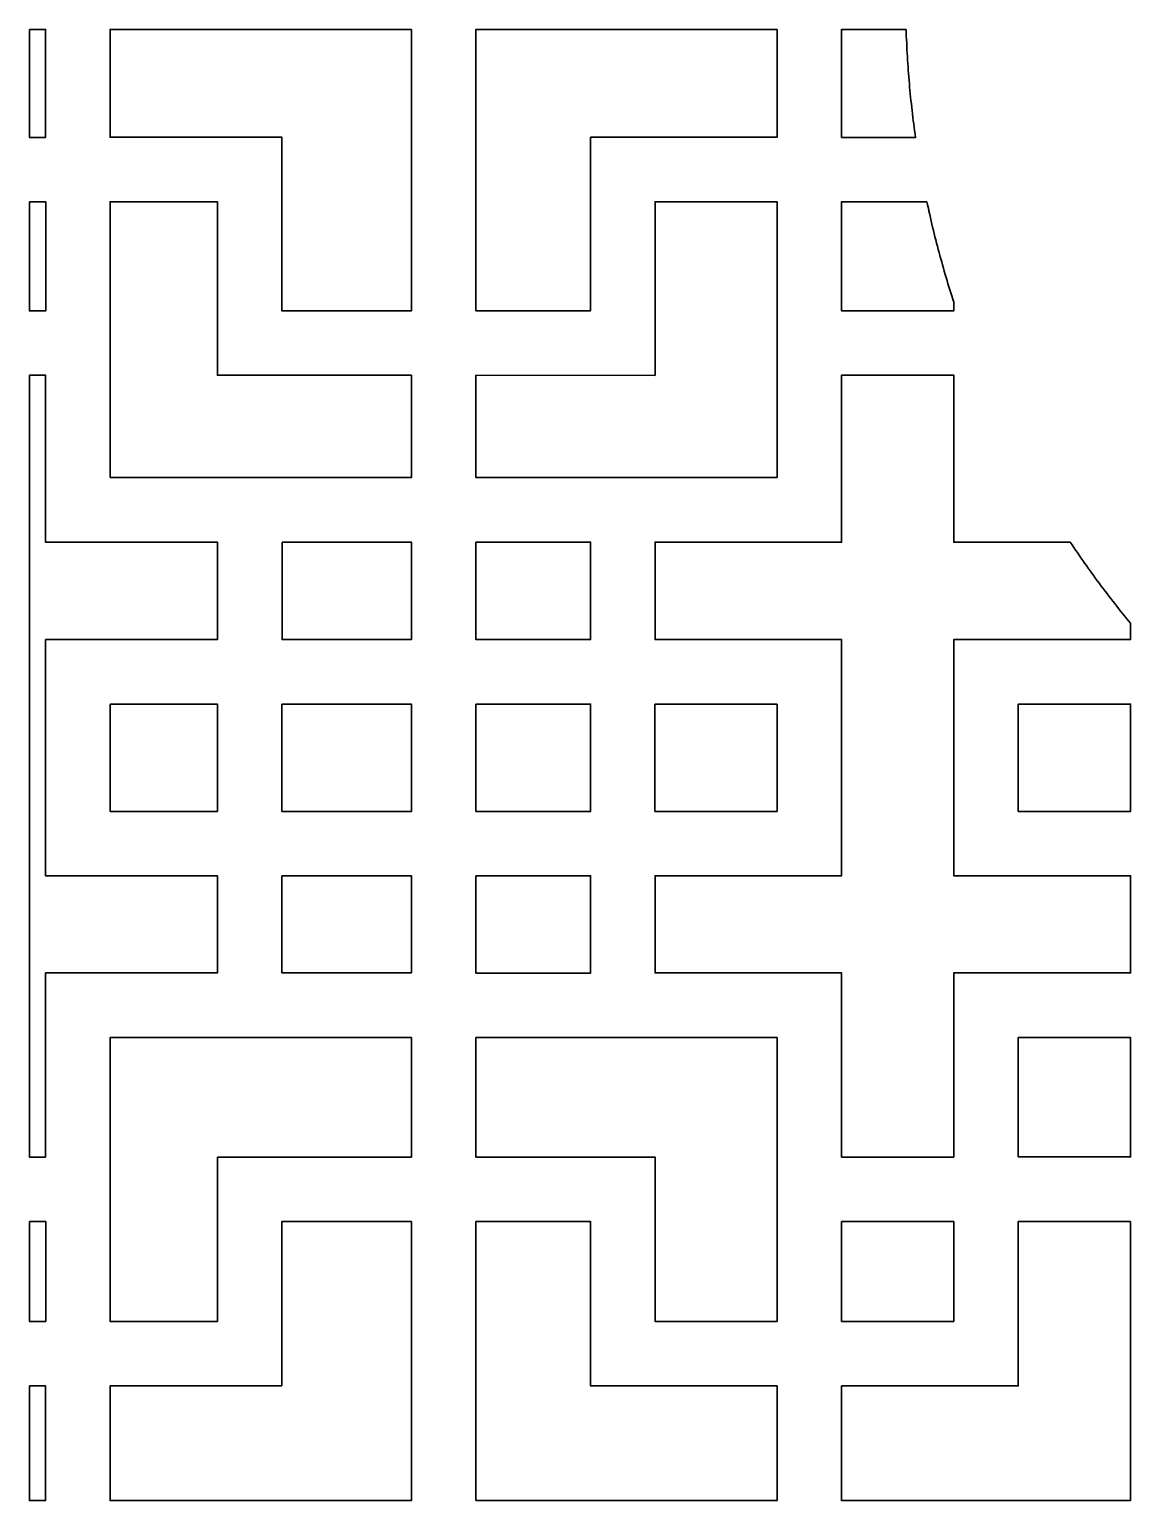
# Model space of a CAD drawing. Header units: centimetres. Extents: x 24 to 482, y -156 to 120.
# Drawn here: x 23.67 to 54.4, y -59.33 to -18.26 of the extents above; entities that cross this region are included whole.
import ezdxf

# ---------------------------------------------------------------- set-up
doc = ezdxf.new("R2010")
doc.units = ezdxf.units.CM
doc.header["$MEASUREMENT"] = 0
doc.layers.add('layer 1', color=7, linetype='Continuous')

msp = doc.modelspace()

# ---------------------------------------------------------------- linework, layer by layer
at = {"layer": 'layer 1', "color": 250, "lineweight": 35}
for points, knots in [([(23.67082, -18.26254), (23.67082, -18.26254), (24.12332, -18.26254), (24.12332, -18.26254), (24.12332, -18.26254), (24.12332, -18.26254), (24.12332, -21.27504), (24.12332, -21.27504), (24.12332, -21.27504), (24.12332, -21.27504), (23.67082, -21.27504), (23.67082, -21.27504), (23.67082, -21.27504), (23.67082, -21.27504), (23.67082, -18.26254), (23.67082, -18.26254)], [0, 0, 0, 0, 0.2, 0.2, 0.2, 0.2, 0.4, 0.4, 0.4, 0.4, 0.6, 0.6, 0.6, 0.6, 1, 1, 1, 1]), ([(34.32832, -18.26254), (34.32832, -18.26254), (25.92332, -18.26254), (25.92332, -18.26254), (25.92332, -18.26254), (25.92332, -18.26254), (25.92332, -21.27254), (25.92332, -21.27254), (25.92332, -21.27254), (25.92332, -21.27254), (30.71582, -21.27254), (30.71582, -21.27254), (30.71582, -21.27254), (30.71582, -21.27254), (30.71582, -26.12004), (30.71582, -26.12004), (30.71582, -26.12004), (30.71582, -26.12004), (34.32832, -26.12004), (34.32832, -26.12004), (34.32832, -26.12004), (34.32832, -26.12004), (34.32832, -18.26254), (34.32832, -18.26254)], [0, 0, 0, 0, 0.14285714, 0.14285714, 0.14285714, 0.14285714, 0.28571429, 0.28571429, 0.28571429, 0.28571429, 0.42857143, 0.42857143, 0.42857143, 0.42857143, 0.57142857, 0.57142857, 0.57142857, 0.57142857, 0.71428571, 0.71428571, 0.71428571, 0.71428571, 1, 1, 1, 1]), ([(44.53331, -18.26254), (44.53331, -18.26254), (44.53331, -21.27254), (44.53331, -21.27254), (44.53331, -21.27254), (44.53331, -21.27254), (39.32832, -21.27254), (39.32832, -21.27254), (39.32832, -21.27254), (39.32832, -21.27254), (39.32832, -26.11754), (39.32832, -26.11754), (39.32832, -26.11754), (39.32832, -26.11754), (36.13081, -26.11754), (36.13081, -26.11754), (36.13081, -26.11754), (36.13081, -26.11754), (36.13081, -18.26254), (36.13081, -18.26254), (36.13081, -18.26254), (36.13081, -18.26254), (44.53331, -18.26254), (44.53331, -18.26254)], [0, 0, 0, 0, 0.14285714, 0.14285714, 0.14285714, 0.14285714, 0.28571429, 0.28571429, 0.28571429, 0.28571429, 0.42857143, 0.42857143, 0.42857143, 0.42857143, 0.57142857, 0.57142857, 0.57142857, 0.57142857, 0.71428571, 0.71428571, 0.71428571, 0.71428571, 1, 1, 1, 1]), ([(48.13581, -18.26254), (48.13581, -18.26254), (46.33582, -18.26254), (46.33582, -18.26254), (46.33582, -18.26254), (46.33582, -18.26254), (46.33582, -21.27504), (46.33582, -21.27504), (46.33582, -21.27504), (46.33582, -21.27504), (48.39832, -21.27504), (48.39832, -21.27504), (48.39832, -21.27504), (48.39832, -21.27504), (48.39832, -21.27504), (48.39832, -21.27504), (48.39832, -21.27504), (48.39832, -21.27504), (48.38582, -21.18254), (48.38582, -21.18254), (48.38582, -21.18254), (48.38582, -21.18254), (48.37082, -21.08754), (48.37082, -21.08754), (48.37082, -21.08754), (48.37082, -21.08754), (48.35832, -20.99504), (48.35832, -20.99504), (48.35832, -20.99504), (48.35832, -20.99504), (48.34832, -20.90254), (48.34832, -20.90254), (48.34832, -20.90254), (48.34832, -20.90254), (48.33582, -20.81004), (48.33582, -20.81004), (48.33582, -20.81004), (48.33582, -20.81004), (48.32331, -20.71754), (48.32331, -20.71754), (48.32331, -20.71754), (48.32331, -20.71754), (48.31331, -20.62254), (48.31331, -20.62254), (48.31331, -20.62254), (48.31331, -20.62254), (48.30082, -20.53004), (48.30082, -20.53004), (48.30082, -20.53004), (48.30082, -20.53004), (48.29082, -20.43754), (48.29082, -20.43754), (48.29082, -20.43754), (48.29082, -20.43754), (48.28082, -20.34254), (48.28082, -20.34254), (48.28082, -20.34254), (48.28082, -20.34254), (48.27082, -20.25004), (48.27082, -20.25004), (48.27082, -20.25004), (48.27082, -20.25004), (48.26082, -20.15504), (48.26082, -20.15504), (48.26082, -20.15504), (48.26082, -20.15504), (48.25082, -20.06254), (48.25082, -20.06254), (48.25082, -20.06254), (48.25082, -20.06254), (48.24332, -19.96754), (48.24332, -19.96754), (48.24332, -19.96754), (48.24332, -19.96754), (48.23332, -19.87254), (48.23332, -19.87254), (48.23332, -19.87254), (48.23332, -19.87254), (48.22582, -19.78004), (48.22582, -19.78004), (48.22582, -19.78004), (48.22582, -19.78004), (48.21832, -19.68504), (48.21832, -19.68504), (48.21832, -19.68504), (48.21832, -19.68504), (48.21082, -19.59004), (48.21082, -19.59004), (48.21082, -19.59004), (48.21082, -19.59004), (48.20332, -19.49754), (48.20332, -19.49754), (48.20332, -19.49754), (48.20332, -19.49754), (48.19581, -19.40254), (48.19581, -19.40254), (48.19581, -19.40254), (48.19581, -19.40254), (48.18832, -19.30754), (48.18832, -19.30754), (48.18832, -19.30754), (48.18832, -19.30754), (48.18082, -19.21254), (48.18082, -19.21254), (48.18082, -19.21254), (48.18082, -19.21254), (48.17581, -19.11754), (48.17581, -19.11754), (48.17581, -19.11754), (48.17581, -19.11754), (48.17082, -19.02254), (48.17082, -19.02254), (48.17082, -19.02254), (48.17082, -19.02254), (48.16332, -18.92754), (48.16332, -18.92754), (48.16332, -18.92754), (48.16332, -18.92754), (48.15832, -18.83254), (48.15832, -18.83254), (48.15832, -18.83254), (48.15832, -18.83254), (48.15332, -18.73754), (48.15332, -18.73754), (48.15332, -18.73754), (48.15332, -18.73754), (48.15082, -18.64254), (48.15082, -18.64254), (48.15082, -18.64254), (48.15082, -18.64254), (48.14581, -18.54754), (48.14581, -18.54754), (48.14581, -18.54754), (48.14581, -18.54754), (48.14082, -18.45254), (48.14082, -18.45254), (48.14082, -18.45254), (48.14082, -18.45254), (48.13832, -18.35754), (48.13832, -18.35754), (48.13832, -18.35754), (48.13832, -18.35754), (48.13581, -18.26254), (48.13581, -18.26254)], [0, 0, 0, 0, 0.02702703, 0.02702703, 0.02702703, 0.02702703, 0.05405405, 0.05405405, 0.05405405, 0.05405405, 0.08108108, 0.08108108, 0.08108108, 0.08108108, 0.10810811, 0.10810811, 0.10810811, 0.10810811, 0.13513514, 0.13513514, 0.13513514, 0.13513514, 0.16216216, 0.16216216, 0.16216216, 0.16216216, 0.18918919, 0.18918919, 0.18918919, 0.18918919, 0.21621622, 0.21621622, 0.21621622, 0.21621622, 0.24324324, 0.24324324, 0.24324324, 0.24324324, 0.27027027, 0.27027027, 0.27027027, 0.27027027, 0.2972973, 0.2972973, 0.2972973, 0.2972973, 0.32432432, 0.32432432, 0.32432432, 0.32432432, 0.35135135, 0.35135135, 0.35135135, 0.35135135, 0.37837838, 0.37837838, 0.37837838, 0.37837838, 0.40540541, 0.40540541, 0.40540541, 0.40540541, 0.43243243, 0.43243243, 0.43243243, 0.43243243, 0.45945946, 0.45945946, 0.45945946, 0.45945946, 0.48648649, 0.48648649, 0.48648649, 0.48648649, 0.51351351, 0.51351351, 0.51351351, 0.51351351, 0.54054054, 0.54054054, 0.54054054, 0.54054054, 0.56756757, 0.56756757, 0.56756757, 0.56756757, 0.59459459, 0.59459459, 0.59459459, 0.59459459, 0.62162162, 0.62162162, 0.62162162, 0.62162162, 0.64864865, 0.64864865, 0.64864865, 0.64864865, 0.67567568, 0.67567568, 0.67567568, 0.67567568, 0.7027027, 0.7027027, 0.7027027, 0.7027027, 0.72972973, 0.72972973, 0.72972973, 0.72972973, 0.75675676, 0.75675676, 0.75675676, 0.75675676, 0.78378378, 0.78378378, 0.78378378, 0.78378378, 0.81081081, 0.81081081, 0.81081081, 0.81081081, 0.83783784, 0.83783784, 0.83783784, 0.83783784, 0.86486486, 0.86486486, 0.86486486, 0.86486486, 0.89189189, 0.89189189, 0.89189189, 0.89189189, 0.91891892, 0.91891892, 0.91891892, 0.91891892, 0.94594595, 0.94594595, 0.94594595, 0.94594595, 1, 1, 1, 1]), ([(23.67082, -23.07504), (23.67082, -23.07504), (24.12582, -23.07504), (24.12582, -23.07504), (24.12582, -23.07504), (24.12582, -23.07504), (24.12582, -26.12004), (24.12582, -26.12004), (24.12582, -26.12004), (24.12582, -26.12004), (23.67082, -26.12004), (23.67082, -26.12004), (23.67082, -26.12004), (23.67082, -26.12004), (23.67082, -23.07504), (23.67082, -23.07504)], [0, 0, 0, 0, 0.2, 0.2, 0.2, 0.2, 0.4, 0.4, 0.4, 0.4, 0.6, 0.6, 0.6, 0.6, 1, 1, 1, 1]), ([(25.92332, -30.77504), (25.92332, -30.77504), (25.92332, -23.07254), (25.92332, -23.07254), (25.92332, -23.07254), (25.92332, -23.07254), (28.91832, -23.07254), (28.91832, -23.07254), (28.91832, -23.07254), (28.91832, -23.07254), (28.91832, -27.91754), (28.91832, -27.91754), (28.91832, -27.91754), (28.91832, -27.91754), (34.32832, -27.91754), (34.32832, -27.91754), (34.32832, -27.91754), (34.32832, -27.91754), (34.32832, -30.77504), (34.32832, -30.77504), (34.32832, -30.77504), (34.32832, -30.77504), (25.92332, -30.77504), (25.92332, -30.77504)], [0, 0, 0, 0, 0.14285714, 0.14285714, 0.14285714, 0.14285714, 0.28571429, 0.28571429, 0.28571429, 0.28571429, 0.42857143, 0.42857143, 0.42857143, 0.42857143, 0.57142857, 0.57142857, 0.57142857, 0.57142857, 0.71428571, 0.71428571, 0.71428571, 0.71428571, 1, 1, 1, 1]), ([(44.53331, -30.77504), (44.53331, -30.77504), (44.53331, -23.07254), (44.53331, -23.07254), (44.53331, -23.07254), (44.53331, -23.07254), (41.13082, -23.07254), (41.13082, -23.07254), (41.13082, -23.07254), (41.13082, -23.07254), (41.13082, -27.92004), (41.13082, -27.92004), (41.13082, -27.92004), (41.13082, -27.92004), (36.12832, -27.91504), (36.12832, -27.91504), (36.12832, -27.91504), (36.12832, -27.91504), (36.12832, -30.77504), (36.12832, -30.77504), (36.12832, -30.77504), (36.12832, -30.77504), (44.53331, -30.77504), (44.53331, -30.77504)], [0, 0, 0, 0, 0.14285714, 0.14285714, 0.14285714, 0.14285714, 0.28571429, 0.28571429, 0.28571429, 0.28571429, 0.42857143, 0.42857143, 0.42857143, 0.42857143, 0.57142857, 0.57142857, 0.57142857, 0.57142857, 0.71428571, 0.71428571, 0.71428571, 0.71428571, 1, 1, 1, 1]), ([(48.71582, -23.07254), (48.71582, -23.07254), (46.33582, -23.07254), (46.33582, -23.07254), (46.33582, -23.07254), (46.33582, -23.07254), (46.33582, -26.12004), (46.33582, -26.12004), (46.33582, -26.12004), (46.33582, -26.12004), (49.46581, -26.12004), (49.46581, -26.12004), (49.46581, -26.12004), (49.46581, -26.12004), (49.46581, -25.87504), (49.46581, -25.87504), (49.46581, -25.87504), (49.46581, -25.87504), (49.46581, -25.87504), (49.46581, -25.87504), (49.46581, -25.87504), (49.46581, -25.87504), (49.43832, -25.79004), (49.43832, -25.79004), (49.43832, -25.79004), (49.43832, -25.79004), (49.41082, -25.70254), (49.41082, -25.70254), (49.41082, -25.70254), (49.41082, -25.70254), (49.38332, -25.61754), (49.38332, -25.61754), (49.38332, -25.61754), (49.38332, -25.61754), (49.35832, -25.53254), (49.35832, -25.53254), (49.35832, -25.53254), (49.35832, -25.53254), (49.33082, -25.44504), (49.33082, -25.44504), (49.33082, -25.44504), (49.33082, -25.44504), (49.30332, -25.36004), (49.30332, -25.36004), (49.30332, -25.36004), (49.30332, -25.36004), (49.27832, -25.27254), (49.27832, -25.27254), (49.27832, -25.27254), (49.27832, -25.27254), (49.25332, -25.18504), (49.25332, -25.18504), (49.25332, -25.18504), (49.25332, -25.18504), (49.22581, -25.10004), (49.22581, -25.10004), (49.22581, -25.10004), (49.22581, -25.10004), (49.20082, -25.01254), (49.20082, -25.01254), (49.20082, -25.01254), (49.20082, -25.01254), (49.17582, -24.92504), (49.17582, -24.92504), (49.17582, -24.92504), (49.17582, -24.92504), (49.15082, -24.83754), (49.15082, -24.83754), (49.15082, -24.83754), (49.15082, -24.83754), (49.12831, -24.75004), (49.12831, -24.75004), (49.12831, -24.75004), (49.12831, -24.75004), (49.10332, -24.66504), (49.10332, -24.66504), (49.10332, -24.66504), (49.10332, -24.66504), (49.07831, -24.57754), (49.07831, -24.57754), (49.07831, -24.57754), (49.07831, -24.57754), (49.05582, -24.49004), (49.05582, -24.49004), (49.05582, -24.49004), (49.05582, -24.49004), (49.03332, -24.40254), (49.03332, -24.40254), (49.03332, -24.40254), (49.03332, -24.40254), (49.00831, -24.31254), (49.00831, -24.31254), (49.00831, -24.31254), (49.00831, -24.31254), (48.98582, -24.22504), (48.98582, -24.22504), (48.98582, -24.22504), (48.98582, -24.22504), (48.96332, -24.13754), (48.96332, -24.13754), (48.96332, -24.13754), (48.96332, -24.13754), (48.94082, -24.05004), (48.94082, -24.05004), (48.94082, -24.05004), (48.94082, -24.05004), (48.92082, -23.96254), (48.92082, -23.96254), (48.92082, -23.96254), (48.92082, -23.96254), (48.89831, -23.87254), (48.89831, -23.87254), (48.89831, -23.87254), (48.89831, -23.87254), (48.87582, -23.78504), (48.87582, -23.78504), (48.87582, -23.78504), (48.87582, -23.78504), (48.85582, -23.69504), (48.85582, -23.69504), (48.85582, -23.69504), (48.85582, -23.69504), (48.83582, -23.60754), (48.83582, -23.60754), (48.83582, -23.60754), (48.83582, -23.60754), (48.81332, -23.52004), (48.81332, -23.52004), (48.81332, -23.52004), (48.81332, -23.52004), (48.79332, -23.43004), (48.79332, -23.43004), (48.79332, -23.43004), (48.79332, -23.43004), (48.77332, -23.34004), (48.77332, -23.34004), (48.77332, -23.34004), (48.77332, -23.34004), (48.75582, -23.25254), (48.75582, -23.25254), (48.75582, -23.25254), (48.75582, -23.25254), (48.73582, -23.16254), (48.73582, -23.16254), (48.73582, -23.16254), (48.73582, -23.16254), (48.71582, -23.07254), (48.71582, -23.07254)], [0, 0, 0, 0, 0.02631579, 0.02631579, 0.02631579, 0.02631579, 0.05263158, 0.05263158, 0.05263158, 0.05263158, 0.07894737, 0.07894737, 0.07894737, 0.07894737, 0.10526316, 0.10526316, 0.10526316, 0.10526316, 0.13157895, 0.13157895, 0.13157895, 0.13157895, 0.15789474, 0.15789474, 0.15789474, 0.15789474, 0.18421053, 0.18421053, 0.18421053, 0.18421053, 0.21052632, 0.21052632, 0.21052632, 0.21052632, 0.23684211, 0.23684211, 0.23684211, 0.23684211, 0.26315789, 0.26315789, 0.26315789, 0.26315789, 0.28947368, 0.28947368, 0.28947368, 0.28947368, 0.31578947, 0.31578947, 0.31578947, 0.31578947, 0.34210526, 0.34210526, 0.34210526, 0.34210526, 0.36842105, 0.36842105, 0.36842105, 0.36842105, 0.39473684, 0.39473684, 0.39473684, 0.39473684, 0.42105263, 0.42105263, 0.42105263, 0.42105263, 0.44736842, 0.44736842, 0.44736842, 0.44736842, 0.47368421, 0.47368421, 0.47368421, 0.47368421, 0.5, 0.5, 0.5, 0.5, 0.52631579, 0.52631579, 0.52631579, 0.52631579, 0.55263158, 0.55263158, 0.55263158, 0.55263158, 0.57894737, 0.57894737, 0.57894737, 0.57894737, 0.60526316, 0.60526316, 0.60526316, 0.60526316, 0.63157895, 0.63157895, 0.63157895, 0.63157895, 0.65789474, 0.65789474, 0.65789474, 0.65789474, 0.68421053, 0.68421053, 0.68421053, 0.68421053, 0.71052632, 0.71052632, 0.71052632, 0.71052632, 0.73684211, 0.73684211, 0.73684211, 0.73684211, 0.76315789, 0.76315789, 0.76315789, 0.76315789, 0.78947368, 0.78947368, 0.78947368, 0.78947368, 0.81578947, 0.81578947, 0.81578947, 0.81578947, 0.84210526, 0.84210526, 0.84210526, 0.84210526, 0.86842105, 0.86842105, 0.86842105, 0.86842105, 0.89473684, 0.89473684, 0.89473684, 0.89473684, 0.92105263, 0.92105263, 0.92105263, 0.92105263, 0.94736842, 0.94736842, 0.94736842, 0.94736842, 1, 1, 1, 1]), ([(23.67082, -27.91504), (23.67082, -27.91504), (24.12332, -27.91504), (24.12332, -27.91504), (24.12332, -27.91504), (24.12332, -27.91504), (24.12332, -32.57754), (24.12332, -32.57754), (24.12332, -32.57754), (24.12332, -32.57754), (28.91832, -32.57754), (28.91832, -32.57754), (28.91832, -32.57754), (28.91832, -32.57754), (28.91832, -35.29754), (28.91832, -35.29754), (28.91832, -35.29754), (28.91832, -35.29754), (24.12332, -35.29754), (24.12332, -35.29754), (24.12332, -35.29754), (24.12332, -35.29754), (24.12332, -41.89254), (24.12332, -41.89254), (24.12332, -41.89254), (24.12332, -41.89254), (28.91832, -41.89004), (28.91832, -41.89004), (28.91832, -41.89004), (28.91832, -41.89004), (28.91832, -44.60254), (28.91832, -44.60254), (28.91832, -44.60254), (28.91832, -44.60254), (24.12332, -44.60254), (24.12332, -44.60254), (24.12332, -44.60254), (24.12332, -44.60254), (24.12332, -49.74004), (24.12332, -49.74004), (24.12332, -49.74004), (24.12332, -49.74004), (23.67082, -49.74004), (23.67082, -49.74004), (23.67082, -49.74004), (23.67082, -49.74004), (23.67082, -27.91504), (23.67082, -27.91504)], [0, 0, 0, 0, 0.07692308, 0.07692308, 0.07692308, 0.07692308, 0.15384615, 0.15384615, 0.15384615, 0.15384615, 0.23076923, 0.23076923, 0.23076923, 0.23076923, 0.30769231, 0.30769231, 0.30769231, 0.30769231, 0.38461538, 0.38461538, 0.38461538, 0.38461538, 0.46153846, 0.46153846, 0.46153846, 0.46153846, 0.53846154, 0.53846154, 0.53846154, 0.53846154, 0.61538462, 0.61538462, 0.61538462, 0.61538462, 0.69230769, 0.69230769, 0.69230769, 0.69230769, 0.76923077, 0.76923077, 0.76923077, 0.76923077, 0.84615385, 0.84615385, 0.84615385, 0.84615385, 1, 1, 1, 1]), ([(52.71582, -32.57504), (52.71582, -32.57504), (49.46332, -32.57754), (49.46332, -32.57754), (49.46332, -32.57754), (49.46332, -32.57754), (49.46332, -27.91504), (49.46332, -27.91504), (49.46332, -27.91504), (49.46332, -27.91504), (46.33582, -27.91504), (46.33582, -27.91504), (46.33582, -27.91504), (46.33582, -27.91504), (46.33582, -32.57754), (46.33582, -32.57754), (46.33582, -32.57754), (46.33582, -32.57754), (41.13082, -32.57504), (41.13082, -32.57504), (41.13082, -32.57504), (41.13082, -32.57504), (41.13082, -35.29754), (41.13082, -35.29754), (41.13082, -35.29754), (41.13082, -35.29754), (46.33582, -35.29754), (46.33582, -35.29754), (46.33582, -35.29754), (46.33582, -35.29754), (46.33582, -41.89004), (46.33582, -41.89004), (46.33582, -41.89004), (46.33582, -41.89004), (41.13082, -41.89004), (41.13082, -41.89004), (41.13082, -41.89004), (41.13082, -41.89004), (41.13082, -44.60254), (41.13082, -44.60254), (41.13082, -44.60254), (41.13082, -44.60254), (46.33582, -44.60254), (46.33582, -44.60254), (46.33582, -44.60254), (46.33582, -44.60254), (46.33582, -49.74004), (46.33582, -49.74004), (46.33582, -49.74004), (46.33582, -49.74004), (49.46332, -49.74004), (49.46332, -49.74004), (49.46332, -49.74004), (49.46332, -49.74004), (49.46332, -44.60254), (49.46332, -44.60254), (49.46332, -44.60254), (49.46332, -44.60254), (54.39832, -44.60254), (54.39832, -44.60254), (54.39832, -44.60254), (54.39832, -44.60254), (54.39832, -41.89004), (54.39832, -41.89004), (54.39832, -41.89004), (54.39832, -41.89004), (49.46332, -41.89004), (49.46332, -41.89004), (49.46332, -41.89004), (49.46332, -41.89004), (49.46332, -35.29754), (49.46332, -35.29754), (49.46332, -35.29754), (49.46332, -35.29754), (54.39832, -35.29754), (54.39832, -35.29754), (54.39832, -35.29754), (54.39832, -35.29754), (54.39832, -34.84004), (54.39832, -34.84004), (54.39832, -34.84004), (54.39832, -34.84004), (54.39832, -34.84004), (54.39832, -34.84004), (54.39832, -34.84004), (54.39832, -34.84004), (54.34332, -34.77254), (54.34332, -34.77254), (54.34332, -34.77254), (54.34332, -34.77254), (54.28582, -34.70504), (54.28582, -34.70504), (54.28582, -34.70504), (54.28582, -34.70504), (54.23082, -34.63504), (54.23082, -34.63504), (54.23082, -34.63504), (54.23082, -34.63504), (54.17582, -34.56754), (54.17582, -34.56754), (54.17582, -34.56754), (54.17582, -34.56754), (54.12082, -34.49754), (54.12082, -34.49754), (54.12082, -34.49754), (54.12082, -34.49754), (54.06582, -34.43004), (54.06582, -34.43004), (54.06582, -34.43004), (54.06582, -34.43004), (54.01082, -34.36004), (54.01082, -34.36004), (54.01082, -34.36004), (54.01082, -34.36004), (53.95582, -34.29004), (53.95582, -34.29004), (53.95582, -34.29004), (53.95582, -34.29004), (53.90332, -34.22254), (53.90332, -34.22254), (53.90332, -34.22254), (53.90332, -34.22254), (53.84832, -34.15254), (53.84832, -34.15254), (53.84832, -34.15254), (53.84832, -34.15254), (53.79582, -34.08254), (53.79582, -34.08254), (53.79582, -34.08254), (53.79582, -34.08254), (53.74082, -34.01254), (53.74082, -34.01254), (53.74082, -34.01254), (53.74082, -34.01254), (53.68832, -33.94254), (53.68832, -33.94254), (53.68832, -33.94254), (53.68832, -33.94254), (53.63332, -33.87254), (53.63332, -33.87254), (53.63332, -33.87254), (53.63332, -33.87254), (53.58082, -33.80004), (53.58082, -33.80004), (53.58082, -33.80004), (53.58082, -33.80004), (53.52832, -33.73004), (53.52832, -33.73004), (53.52832, -33.73004), (53.52832, -33.73004), (53.47582, -33.66004), (53.47582, -33.66004), (53.47582, -33.66004), (53.47582, -33.66004), (53.42332, -33.58754), (53.42332, -33.58754), (53.42332, -33.58754), (53.42332, -33.58754), (53.37332, -33.51754), (53.37332, -33.51754), (53.37332, -33.51754), (53.37332, -33.51754), (53.32082, -33.44504), (53.32082, -33.44504), (53.32082, -33.44504), (53.32082, -33.44504), (53.26832, -33.37504), (53.26832, -33.37504), (53.26832, -33.37504), (53.26832, -33.37504), (53.21832, -33.30254), (53.21832, -33.30254), (53.21832, -33.30254), (53.21832, -33.30254), (53.16582, -33.23004), (53.16582, -33.23004), (53.16582, -33.23004), (53.16582, -33.23004), (53.11581, -33.15754), (53.11581, -33.15754), (53.11581, -33.15754), (53.11581, -33.15754), (53.06581, -33.08504), (53.06581, -33.08504), (53.06581, -33.08504), (53.06581, -33.08504), (53.01332, -33.01254), (53.01332, -33.01254), (53.01332, -33.01254), (53.01332, -33.01254), (52.96332, -32.94004), (52.96332, -32.94004), (52.96332, -32.94004), (52.96332, -32.94004), (52.91332, -32.86754), (52.91332, -32.86754), (52.91332, -32.86754), (52.91332, -32.86754), (52.86332, -32.79504), (52.86332, -32.79504), (52.86332, -32.79504), (52.86332, -32.79504), (52.81332, -32.72254), (52.81332, -32.72254), (52.81332, -32.72254), (52.81332, -32.72254), (52.76582, -32.64754), (52.76582, -32.64754), (52.76582, -32.64754), (52.76582, -32.64754), (52.71582, -32.57504), (52.71582, -32.57504)], [0, 0, 0, 0, 0.01851852, 0.01851852, 0.01851852, 0.01851852, 0.03703704, 0.03703704, 0.03703704, 0.03703704, 0.05555556, 0.05555556, 0.05555556, 0.05555556, 0.07407407, 0.07407407, 0.07407407, 0.07407407, 0.09259259, 0.09259259, 0.09259259, 0.09259259, 0.11111111, 0.11111111, 0.11111111, 0.11111111, 0.12962963, 0.12962963, 0.12962963, 0.12962963, 0.14814815, 0.14814815, 0.14814815, 0.14814815, 0.16666667, 0.16666667, 0.16666667, 0.16666667, 0.18518519, 0.18518519, 0.18518519, 0.18518519, 0.2037037, 0.2037037, 0.2037037, 0.2037037, 0.22222222, 0.22222222, 0.22222222, 0.22222222, 0.24074074, 0.24074074, 0.24074074, 0.24074074, 0.25925926, 0.25925926, 0.25925926, 0.25925926, 0.27777778, 0.27777778, 0.27777778, 0.27777778, 0.2962963, 0.2962963, 0.2962963, 0.2962963, 0.31481481, 0.31481481, 0.31481481, 0.31481481, 0.33333333, 0.33333333, 0.33333333, 0.33333333, 0.35185185, 0.35185185, 0.35185185, 0.35185185, 0.37037037, 0.37037037, 0.37037037, 0.37037037, 0.38888889, 0.38888889, 0.38888889, 0.38888889, 0.40740741, 0.40740741, 0.40740741, 0.40740741, 0.42592593, 0.42592593, 0.42592593, 0.42592593, 0.44444444, 0.44444444, 0.44444444, 0.44444444, 0.46296296, 0.46296296, 0.46296296, 0.46296296, 0.48148148, 0.48148148, 0.48148148, 0.48148148, 0.5, 0.5, 0.5, 0.5, 0.51851852, 0.51851852, 0.51851852, 0.51851852, 0.53703704, 0.53703704, 0.53703704, 0.53703704, 0.55555556, 0.55555556, 0.55555556, 0.55555556, 0.57407407, 0.57407407, 0.57407407, 0.57407407, 0.59259259, 0.59259259, 0.59259259, 0.59259259, 0.61111111, 0.61111111, 0.61111111, 0.61111111, 0.62962963, 0.62962963, 0.62962963, 0.62962963, 0.64814815, 0.64814815, 0.64814815, 0.64814815, 0.66666667, 0.66666667, 0.66666667, 0.66666667, 0.68518519, 0.68518519, 0.68518519, 0.68518519, 0.7037037, 0.7037037, 0.7037037, 0.7037037, 0.72222222, 0.72222222, 0.72222222, 0.72222222, 0.74074074, 0.74074074, 0.74074074, 0.74074074, 0.75925926, 0.75925926, 0.75925926, 0.75925926, 0.77777778, 0.77777778, 0.77777778, 0.77777778, 0.7962963, 0.7962963, 0.7962963, 0.7962963, 0.81481481, 0.81481481, 0.81481481, 0.81481481, 0.83333333, 0.83333333, 0.83333333, 0.83333333, 0.85185185, 0.85185185, 0.85185185, 0.85185185, 0.87037037, 0.87037037, 0.87037037, 0.87037037, 0.88888889, 0.88888889, 0.88888889, 0.88888889, 0.90740741, 0.90740741, 0.90740741, 0.90740741, 0.92592593, 0.92592593, 0.92592593, 0.92592593, 0.94444444, 0.94444444, 0.94444444, 0.94444444, 0.96296296, 0.96296296, 0.96296296, 0.96296296, 1, 1, 1, 1]), ([(30.72082, -32.57254), (30.72082, -32.57254), (34.32832, -32.57254), (34.32832, -32.57254), (34.32832, -32.57254), (34.32832, -32.57254), (34.32832, -35.29754), (34.32832, -35.29754), (34.32832, -35.29754), (34.32832, -35.29754), (30.72082, -35.29754), (30.72082, -35.29754), (30.72082, -35.29754), (30.72082, -35.29754), (30.72082, -32.57254), (30.72082, -32.57254)], [0, 0, 0, 0, 0.2, 0.2, 0.2, 0.2, 0.4, 0.4, 0.4, 0.4, 0.6, 0.6, 0.6, 0.6, 1, 1, 1, 1]), ([(36.12832, -32.57504), (36.12832, -32.57504), (39.32832, -32.57504), (39.32832, -32.57504), (39.32832, -32.57504), (39.32832, -32.57504), (39.32832, -35.29754), (39.32832, -35.29754), (39.32832, -35.29754), (39.32832, -35.29754), (36.12832, -35.29754), (36.12832, -35.29754), (36.12832, -35.29754), (36.12832, -35.29754), (36.12832, -32.57504), (36.12832, -32.57504)], [0, 0, 0, 0, 0.2, 0.2, 0.2, 0.2, 0.4, 0.4, 0.4, 0.4, 0.6, 0.6, 0.6, 0.6, 1, 1, 1, 1]), ([(25.92332, -37.09754), (25.92332, -37.09754), (28.91832, -37.09754), (28.91832, -37.09754), (28.91832, -37.09754), (28.91832, -37.09754), (28.91832, -40.09254), (28.91832, -40.09254), (28.91832, -40.09254), (28.91832, -40.09254), (25.92332, -40.09254), (25.92332, -40.09254), (25.92332, -40.09254), (25.92332, -40.09254), (25.92332, -37.09754), (25.92332, -37.09754)], [0, 0, 0, 0, 0.2, 0.2, 0.2, 0.2, 0.4, 0.4, 0.4, 0.4, 0.6, 0.6, 0.6, 0.6, 1, 1, 1, 1]), ([(30.71832, -37.09754), (30.71832, -37.09754), (34.32832, -37.09754), (34.32832, -37.09754), (34.32832, -37.09754), (34.32832, -37.09754), (34.32832, -40.09004), (34.32832, -40.09004), (34.32832, -40.09004), (34.32832, -40.09004), (30.71832, -40.09004), (30.71832, -40.09004), (30.71832, -40.09004), (30.71832, -40.09004), (30.71832, -37.09754), (30.71832, -37.09754)], [0, 0, 0, 0, 0.2, 0.2, 0.2, 0.2, 0.4, 0.4, 0.4, 0.4, 0.6, 0.6, 0.6, 0.6, 1, 1, 1, 1]), ([(36.13081, -37.09504), (36.13081, -37.09504), (39.33081, -37.09504), (39.33081, -37.09504), (39.33081, -37.09504), (39.33081, -37.09504), (39.33081, -40.09004), (39.33081, -40.09004), (39.33081, -40.09004), (39.33081, -40.09004), (36.13081, -40.09004), (36.13081, -40.09004), (36.13081, -40.09004), (36.13081, -40.09004), (36.13081, -37.09504), (36.13081, -37.09504)], [0, 0, 0, 0, 0.2, 0.2, 0.2, 0.2, 0.4, 0.4, 0.4, 0.4, 0.6, 0.6, 0.6, 0.6, 1, 1, 1, 1]), ([(41.12582, -37.10004), (41.12582, -37.10004), (44.53331, -37.10004), (44.53331, -37.10004), (44.53331, -37.10004), (44.53331, -37.10004), (44.53331, -40.09004), (44.53331, -40.09004), (44.53331, -40.09004), (44.53331, -40.09004), (41.12582, -40.09004), (41.12582, -40.09004), (41.12582, -40.09004), (41.12582, -40.09004), (41.12582, -37.10004), (41.12582, -37.10004)], [0, 0, 0, 0, 0.2, 0.2, 0.2, 0.2, 0.4, 0.4, 0.4, 0.4, 0.6, 0.6, 0.6, 0.6, 1, 1, 1, 1]), ([(51.26582, -37.09754), (51.26582, -37.09754), (54.39832, -37.09754), (54.39832, -37.09754), (54.39832, -37.09754), (54.39832, -37.09754), (54.39832, -40.09254), (54.39832, -40.09254), (54.39832, -40.09254), (54.39832, -40.09254), (51.26582, -40.09254), (51.26582, -40.09254), (51.26582, -40.09254), (51.26582, -40.09254), (51.26582, -37.09754), (51.26582, -37.09754)], [0, 0, 0, 0, 0.2, 0.2, 0.2, 0.2, 0.4, 0.4, 0.4, 0.4, 0.6, 0.6, 0.6, 0.6, 1, 1, 1, 1]), ([(30.71582, -41.89004), (30.71582, -41.89004), (34.32832, -41.89004), (34.32832, -41.89004), (34.32832, -41.89004), (34.32832, -41.89004), (34.32832, -44.60254), (34.32832, -44.60254), (34.32832, -44.60254), (34.32832, -44.60254), (30.71582, -44.60254), (30.71582, -44.60254), (30.71582, -44.60254), (30.71582, -44.60254), (30.71582, -41.89004), (30.71582, -41.89004)], [0, 0, 0, 0, 0.2, 0.2, 0.2, 0.2, 0.4, 0.4, 0.4, 0.4, 0.6, 0.6, 0.6, 0.6, 1, 1, 1, 1]), ([(36.13081, -41.89004), (36.13081, -41.89004), (39.32832, -41.89004), (39.32832, -41.89004), (39.32832, -41.89004), (39.32832, -41.89004), (39.32832, -44.60504), (39.32832, -44.60504), (39.32832, -44.60504), (39.32832, -44.60504), (36.13081, -44.60504), (36.13081, -44.60504), (36.13081, -44.60504), (36.13081, -44.60504), (36.13081, -41.89004), (36.13081, -41.89004)], [0, 0, 0, 0, 0.2, 0.2, 0.2, 0.2, 0.4, 0.4, 0.4, 0.4, 0.6, 0.6, 0.6, 0.6, 1, 1, 1, 1]), ([(28.91832, -49.74254), (28.91832, -49.74254), (28.91832, -54.33003), (28.91832, -54.33003), (28.91832, -54.33003), (28.91832, -54.33003), (25.92332, -54.33003), (25.92332, -54.33003), (25.92332, -54.33003), (25.92332, -54.33003), (25.92332, -46.40504), (25.92332, -46.40504), (25.92332, -46.40504), (25.92332, -46.40504), (34.32832, -46.40504), (34.32832, -46.40504), (34.32832, -46.40504), (34.32832, -46.40504), (34.32832, -49.74254), (34.32832, -49.74254), (34.32832, -49.74254), (34.32832, -49.74254), (28.91832, -49.74254), (28.91832, -49.74254)], [0, 0, 0, 0, 0.14285714, 0.14285714, 0.14285714, 0.14285714, 0.28571429, 0.28571429, 0.28571429, 0.28571429, 0.42857143, 0.42857143, 0.42857143, 0.42857143, 0.57142857, 0.57142857, 0.57142857, 0.57142857, 0.71428571, 0.71428571, 0.71428571, 0.71428571, 1, 1, 1, 1]), ([(44.53331, -46.40504), (44.53331, -46.40504), (36.12832, -46.40504), (36.12832, -46.40504), (36.12832, -46.40504), (36.12832, -46.40504), (36.12832, -49.74254), (36.12832, -49.74254), (36.12832, -49.74254), (36.12832, -49.74254), (41.13082, -49.74254), (41.13082, -49.74254), (41.13082, -49.74254), (41.13082, -49.74254), (41.13082, -54.33003), (41.13082, -54.33003), (41.13082, -54.33003), (41.13082, -54.33003), (44.53331, -54.33003), (44.53331, -54.33003), (44.53331, -54.33003), (44.53331, -54.33003), (44.53331, -46.40504), (44.53331, -46.40504)], [0, 0, 0, 0, 0.14285714, 0.14285714, 0.14285714, 0.14285714, 0.28571429, 0.28571429, 0.28571429, 0.28571429, 0.42857143, 0.42857143, 0.42857143, 0.42857143, 0.57142857, 0.57142857, 0.57142857, 0.57142857, 0.71428571, 0.71428571, 0.71428571, 0.71428571, 1, 1, 1, 1]), ([(51.26582, -46.40504), (51.26582, -46.40504), (54.39832, -46.40504), (54.39832, -46.40504), (54.39832, -46.40504), (54.39832, -46.40504), (54.39832, -49.73753), (54.39832, -49.73753), (54.39832, -49.73753), (54.39832, -49.73753), (51.26582, -49.73753), (51.26582, -49.73753), (51.26582, -49.73753), (51.26582, -49.73753), (51.26582, -46.40504), (51.26582, -46.40504)], [0, 0, 0, 0, 0.2, 0.2, 0.2, 0.2, 0.4, 0.4, 0.4, 0.4, 0.6, 0.6, 0.6, 0.6, 1, 1, 1, 1]), ([(23.67082, -51.54254), (23.67082, -51.54254), (24.12582, -51.54254), (24.12582, -51.54254), (24.12582, -51.54254), (24.12582, -51.54254), (24.12582, -54.33003), (24.12582, -54.33003), (24.12582, -54.33003), (24.12582, -54.33003), (23.67082, -54.33003), (23.67082, -54.33003), (23.67082, -54.33003), (23.67082, -54.33003), (23.67082, -51.54254), (23.67082, -51.54254)], [0, 0, 0, 0, 0.2, 0.2, 0.2, 0.2, 0.4, 0.4, 0.4, 0.4, 0.6, 0.6, 0.6, 0.6, 1, 1, 1, 1]), ([(30.71832, -56.13004), (30.71832, -56.13004), (30.71832, -51.54254), (30.71832, -51.54254), (30.71832, -51.54254), (30.71832, -51.54254), (34.32832, -51.54254), (34.32832, -51.54254), (34.32832, -51.54254), (34.32832, -51.54254), (34.32832, -59.33003), (34.32832, -59.33003), (34.32832, -59.33003), (34.32832, -59.33003), (25.92332, -59.33003), (25.92332, -59.33003), (25.92332, -59.33003), (25.92332, -59.33003), (25.92332, -56.13004), (25.92332, -56.13004), (25.92332, -56.13004), (25.92332, -56.13004), (30.71832, -56.13004), (30.71832, -56.13004)], [0, 0, 0, 0, 0.14285714, 0.14285714, 0.14285714, 0.14285714, 0.28571429, 0.28571429, 0.28571429, 0.28571429, 0.42857143, 0.42857143, 0.42857143, 0.42857143, 0.57142857, 0.57142857, 0.57142857, 0.57142857, 0.71428571, 0.71428571, 0.71428571, 0.71428571, 1, 1, 1, 1]), ([(36.12832, -59.33003), (36.12832, -59.33003), (36.12832, -51.54004), (36.12832, -51.54004), (36.12832, -51.54004), (36.12832, -51.54004), (39.32832, -51.54004), (39.32832, -51.54004), (39.32832, -51.54004), (39.32832, -51.54004), (39.32832, -56.13004), (39.32832, -56.13004), (39.32832, -56.13004), (39.32832, -56.13004), (44.53582, -56.13004), (44.53582, -56.13004), (44.53582, -56.13004), (44.53582, -56.13004), (44.53582, -59.33003), (44.53582, -59.33003), (44.53582, -59.33003), (44.53582, -59.33003), (36.12832, -59.33003), (36.12832, -59.33003)], [0, 0, 0, 0, 0.14285714, 0.14285714, 0.14285714, 0.14285714, 0.28571429, 0.28571429, 0.28571429, 0.28571429, 0.42857143, 0.42857143, 0.42857143, 0.42857143, 0.57142857, 0.57142857, 0.57142857, 0.57142857, 0.71428571, 0.71428571, 0.71428571, 0.71428571, 1, 1, 1, 1]), ([(46.33582, -51.54004), (46.33582, -51.54004), (49.46581, -51.54004), (49.46581, -51.54004), (49.46581, -51.54004), (49.46581, -51.54004), (49.46581, -54.33003), (49.46581, -54.33003), (49.46581, -54.33003), (49.46581, -54.33003), (46.33582, -54.33003), (46.33582, -54.33003), (46.33582, -54.33003), (46.33582, -54.33003), (46.33582, -51.54004), (46.33582, -51.54004)], [0, 0, 0, 0, 0.2, 0.2, 0.2, 0.2, 0.4, 0.4, 0.4, 0.4, 0.6, 0.6, 0.6, 0.6, 1, 1, 1, 1]), ([(54.39332, -51.54254), (54.39332, -51.54254), (51.26582, -51.54254), (51.26582, -51.54254), (51.26582, -51.54254), (51.26582, -51.54254), (51.26582, -56.13004), (51.26582, -56.13004), (51.26582, -56.13004), (51.26582, -56.13004), (46.33582, -56.13004), (46.33582, -56.13004), (46.33582, -56.13004), (46.33582, -56.13004), (46.33582, -59.33003), (46.33582, -59.33003), (46.33582, -59.33003), (46.33582, -59.33003), (54.39332, -59.33003), (54.39332, -59.33003), (54.39332, -59.33003), (54.39332, -59.33003), (54.39332, -51.54254), (54.39332, -51.54254)], [0, 0, 0, 0, 0.14285714, 0.14285714, 0.14285714, 0.14285714, 0.28571429, 0.28571429, 0.28571429, 0.28571429, 0.42857143, 0.42857143, 0.42857143, 0.42857143, 0.57142857, 0.57142857, 0.57142857, 0.57142857, 0.71428571, 0.71428571, 0.71428571, 0.71428571, 1, 1, 1, 1]), ([(23.67082, -56.13004), (23.67082, -56.13004), (24.12332, -56.13004), (24.12332, -56.13004), (24.12332, -56.13004), (24.12332, -56.13004), (24.12332, -59.33003), (24.12332, -59.33003), (24.12332, -59.33003), (24.12332, -59.33003), (23.67082, -59.33003), (23.67082, -59.33003), (23.67082, -59.33003), (23.67082, -59.33003), (23.67082, -56.13004), (23.67082, -56.13004)], [0, 0, 0, 0, 0.2, 0.2, 0.2, 0.2, 0.4, 0.4, 0.4, 0.4, 0.6, 0.6, 0.6, 0.6, 1, 1, 1, 1])]:
    msp.add_open_spline(points, degree=3, knots=knots, dxfattribs=at)

doc.saveas('drawing.dxf')
